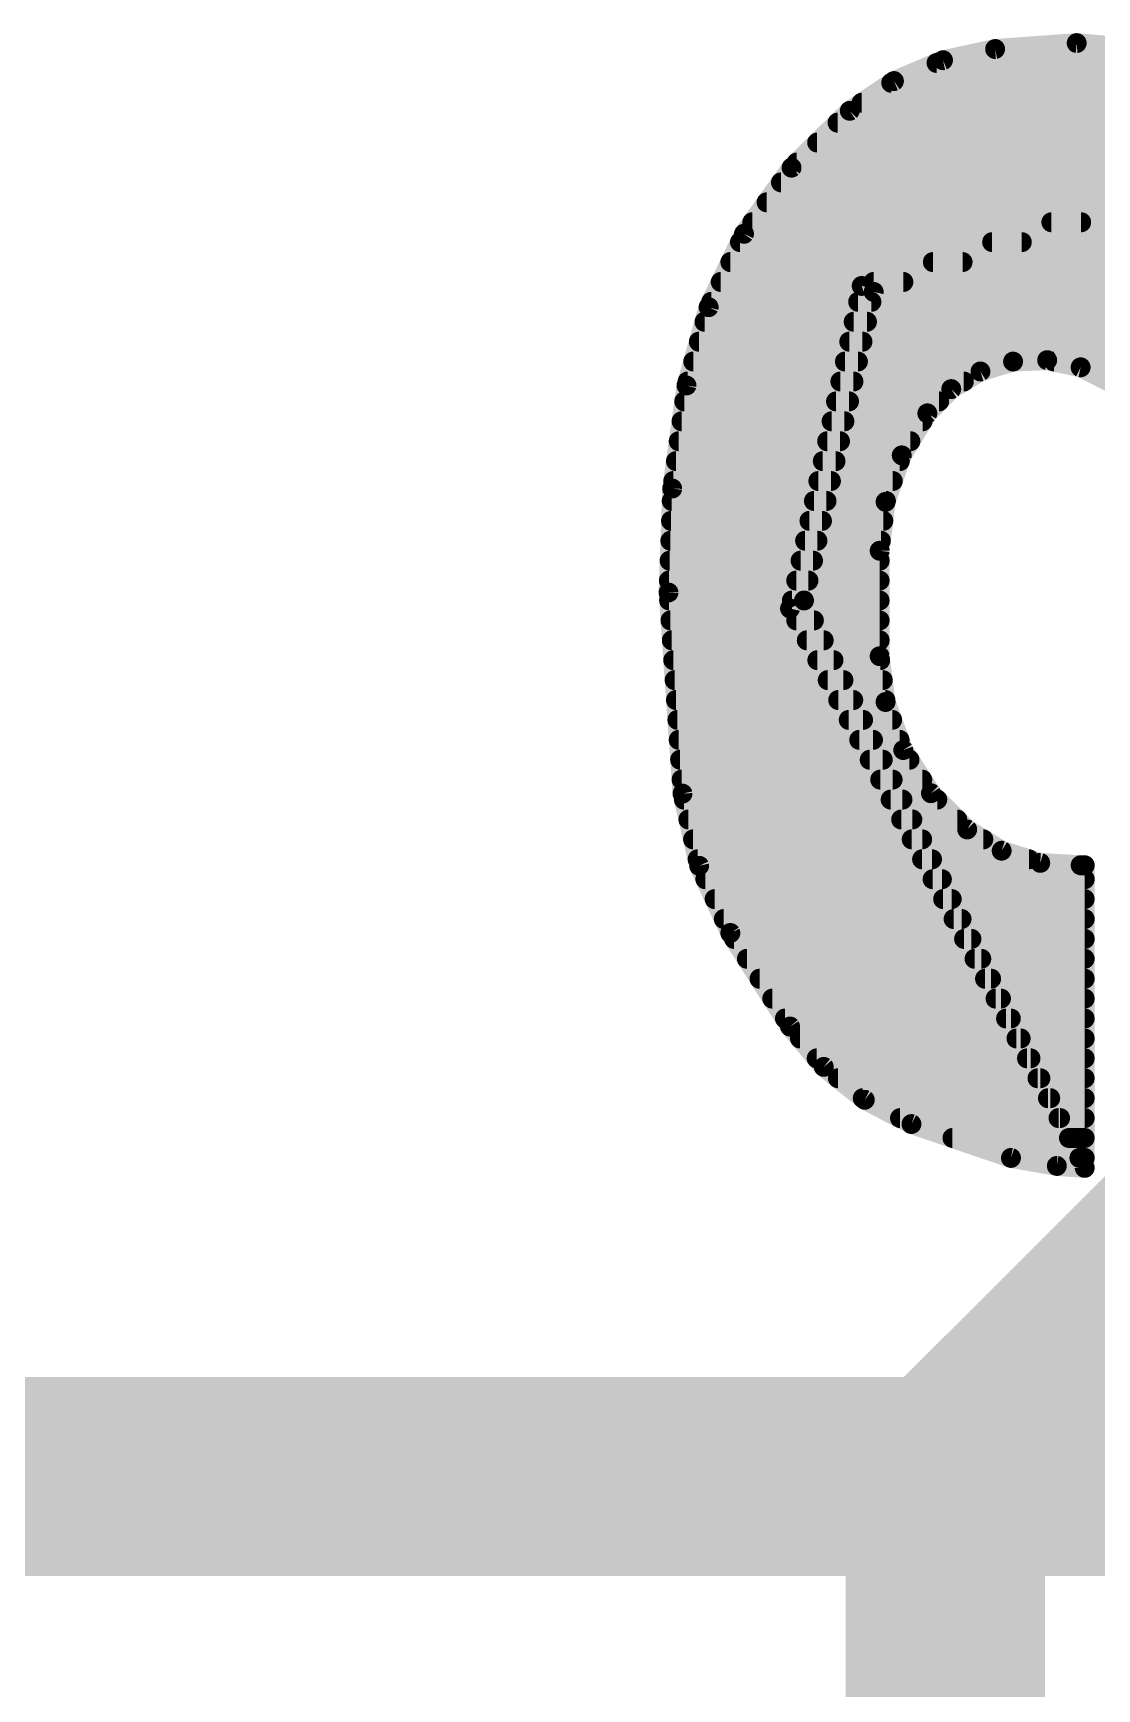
# Model space of a CAD drawing. Extents: x -0.1 to 52.8, y -11.4 to 50.9.
# Drawn here: x 7.726 to 9.083, y 23.859 to 25.971 of the extents above; entities that cross this region are included whole.
import ezdxf

# ---------------------------------------------------------------- set-up
doc = ezdxf.new("R2010")
doc.units = 0
for name, color, linetype in [('1', 12, 'CONTINUOUS'), ('16', 132, 'CONTINUOUS'), ('22', 40, 'CONTINUOUS')]:
    doc.layers.add(name, color=color, linetype=linetype)

msp = doc.modelspace()

# ---------------------------------------------------------------- linework, layer by layer
at = {"layer": '1', "const_width": 0.254}
for points in [[(10.16, 25.4), (8.89, 24.13)], [(8.89, 24.13), (8.89, 22.86)]]:
    msp.add_lwpolyline(points, dxfattribs=at)
at = {"layer": '1', "const_width": 0.127}
for points in [[(8.9535, 24.13, 1), (8.8265, 24.13)], [(8.8451, 24.1749, 1), (8.9349, 24.0851)]]:
    msp.add_lwpolyline(points, format="xyb", dxfattribs=at)
at = {"layer": '16', "const_width": 0.254}
msp.add_lwpolyline([(11.43, 24.13), (5.715, 24.13)], dxfattribs=at)
at = {"layer": '22', "const_width": 0.0254}
for points in [[(8.8871, 25.9369), (8.9535, 25.9512)], [(8.9535, 25.9512), (9.0576, 25.9588)], [(9.0576, 25.9588), (9.1631, 25.9494)], [(8.8245, 25.9103), (8.8871, 25.9369)], [(8.8788, 25.9334), (9.2105, 25.9334)], [(8.7681, 25.8724), (8.8245, 25.9103)], [(8.821, 25.908), (9.2758, 25.908)], [(8.6938, 25.7998), (8.7681, 25.8724)], [(8.7833, 25.8826), (9.3129, 25.8826)], [(8.7525, 25.8572), (9.3396, 25.8572)], [(8.7265, 25.8318), (9.3583, 25.8318)], [(8.7005, 25.8064), (9.377, 25.8064)], [(8.6332, 25.7154), (8.6938, 25.7998)], [(8.6803, 25.781), (9.3943, 25.781)], [(8.7833, 25.6489), (9.1161, 25.7607)], [(8.662, 25.7556), (9.4079, 25.7556)], [(9.1237, 25.7505), (8.7986, 25.6413)], [(8.6438, 25.7302), (9.0633, 25.7302)], [(9.0253, 25.7302), (9.159, 25.7302)], [(8.588, 25.6219), (8.6332, 25.7154)], [(8.628, 25.7048), (8.9876, 25.7048)], [(8.9497, 25.7048), (9.1738, 25.7048)], [(8.6158, 25.6794), (8.912, 25.6794)], [(8.8741, 25.6794), (9.1885, 25.6794)], [(8.6035, 25.654), (8.8364, 25.654)], [(8.6919, 25.2374), (8.7833, 25.6489)], [(8.7986, 25.6413), (8.7097, 25.2476)], [(8.7985, 25.654), (9.2033, 25.654)], [(8.5598, 25.5219), (8.588, 25.6219)], [(8.5913, 25.6286), (8.7957, 25.6286)], [(8.7788, 25.6286), (9.2181, 25.6286)], [(8.5828, 25.6032), (8.79, 25.6032)], [(8.7731, 25.6032), (9.2328, 25.6032)], [(8.5756, 25.5778), (8.7843, 25.5778)], [(8.7675, 25.5778), (9.2476, 25.5778)], [(8.5684, 25.5524), (8.7785, 25.5524)], [(8.7619, 25.5524), (8.9764, 25.5524)], [(8.9764, 25.5524), (8.9348, 25.5398)], [(9.02, 25.5542), (8.9764, 25.5524)], [(9.0626, 25.5451), (9.02, 25.5542)], [(9.0286, 25.5524), (9.2624, 25.5524)], [(8.9348, 25.5398), (8.8976, 25.5173)], [(9.1016, 25.5256), (9.0626, 25.5451)], [(8.5416, 25.3904), (8.5598, 25.5219)], [(8.5612, 25.527), (8.7728, 25.527)], [(8.7562, 25.527), (8.9136, 25.527)], [(8.8976, 25.5173), (8.8671, 25.4864)], [(8.557, 25.5016), (8.7671, 25.5016)], [(8.7506, 25.5016), (8.8821, 25.5016)], [(8.8671, 25.4864), (8.8344, 25.4328)], [(8.5535, 25.4762), (8.7613, 25.4762)], [(8.7449, 25.4762), (8.8609, 25.4762)], [(8.5499, 25.4508), (8.7556, 25.4508)], [(8.7393, 25.4508), (8.8454, 25.4508)], [(8.5464, 25.4254), (8.7499, 25.4254)], [(8.7337, 25.4254), (8.8319, 25.4254)], [(8.8344, 25.4328), (8.8138, 25.3734)], [(8.5369, 25.2578), (8.5416, 25.3904)], [(8.5429, 25.4), (8.7441, 25.4)], [(8.728, 25.4), (8.823, 25.4)], [(8.541, 25.3746), (8.7384, 25.3746)], [(8.7224, 25.3746), (8.8142, 25.3746)], [(8.8138, 25.3734), (8.8062, 25.3111)], [(8.5401, 25.3492), (8.7326, 25.3492)], [(8.7167, 25.3492), (8.8109, 25.3492)], [(8.5392, 25.3238), (8.7269, 25.3238)], [(8.7111, 25.3238), (8.8078, 25.3238)], [(8.5383, 25.2984), (8.7212, 25.2984)], [(8.7054, 25.2984), (8.8062, 25.2984)], [(8.8062, 25.3111), (8.8062, 25.1765)], [(8.5547, 25.0012), (8.5369, 25.2578)], [(8.5374, 25.273), (8.7154, 25.273)], [(8.6998, 25.273), (8.8062, 25.273)], [(8.5376, 25.2476), (8.7097, 25.2476)], [(9.0678, 24.5237), (8.6919, 25.2374)], [(8.6942, 25.2476), (8.8062, 25.2476)], [(8.7097, 25.2476), (9.0678, 24.5237)], [(8.5394, 25.2222), (8.7223, 25.2222)], [(8.6999, 25.2222), (8.8062, 25.2222)], [(8.5411, 25.1968), (8.7348, 25.1968)], [(8.7133, 25.1968), (8.8062, 25.1968)], [(8.5429, 25.1714), (8.7474, 25.1714)], [(8.7267, 25.1714), (8.8069, 25.1714)], [(8.8062, 25.1765), (8.8138, 25.1181)], [(8.5447, 25.146), (8.76, 25.146)], [(8.74, 25.146), (8.8102, 25.146)], [(8.5464, 25.1206), (8.7725, 25.1206)], [(8.7534, 25.1206), (8.8135, 25.1206)], [(8.8138, 25.1181), (8.8364, 25.0568)], [(8.5482, 25.0952), (8.7851, 25.0952)], [(8.7668, 25.0952), (8.8222, 25.0952)], [(8.5499, 25.0698), (8.7977, 25.0698)], [(8.7802, 25.0698), (8.8316, 25.0698)], [(8.5517, 25.0444), (8.8102, 25.0444)], [(8.7936, 25.0444), (8.8443, 25.0444)], [(8.8364, 25.0568), (8.8716, 25.0017)], [(8.5535, 25.019), (8.8228, 25.019)], [(8.5759, 24.9091), (8.5547, 25.0012)], [(8.8069, 25.019), (8.8606, 25.019)], [(8.8716, 25.0017), (8.9179, 24.9555)], [(8.5565, 24.9936), (8.8353, 24.9936)], [(8.8203, 24.9936), (8.8797, 24.9936)], [(8.5623, 24.9682), (8.8479, 24.9682)], [(8.8337, 24.9682), (8.9052, 24.9682)], [(8.5682, 24.9428), (8.8605, 24.9428)], [(8.8471, 24.9428), (8.9385, 24.9428)], [(8.9179, 24.9555), (8.9619, 24.9284)], [(8.574, 24.9174), (8.873, 24.9174)], [(8.8604, 24.9174), (8.9966, 24.9174)], [(8.9619, 24.9284), (9.0111, 24.9128)], [(8.6157, 24.8234), (8.5759, 24.9091)], [(9.0111, 24.9128), (9.0627, 24.9098)], [(9.0627, 24.9098), (9.0678, 24.9098)], [(9.0678, 24.9098), (9.0678, 24.5237)], [(8.5839, 24.892), (8.8856, 24.892)], [(8.8738, 24.892), (9.0678, 24.892)], [(8.5957, 24.8666), (8.8982, 24.8666)], [(8.8872, 24.8666), (9.0678, 24.8666)], [(8.6074, 24.8412), (8.9107, 24.8412)], [(8.9006, 24.8412), (9.0678, 24.8412)], [(8.6919, 24.704), (8.6157, 24.8234)], [(8.6206, 24.8158), (8.9233, 24.8158)], [(8.914, 24.8158), (9.0678, 24.8158)], [(8.6368, 24.7904), (8.9359, 24.7904)], [(8.9273, 24.7904), (9.0678, 24.7904)], [(8.653, 24.765), (8.9484, 24.765)], [(8.9407, 24.765), (9.0678, 24.765)], [(8.6692, 24.7396), (8.961, 24.7396)], [(8.9541, 24.7396), (9.0678, 24.7396)], [(8.6854, 24.7142), (8.9736, 24.7142)], [(8.7349, 24.6525), (8.6919, 24.704)], [(8.9675, 24.7142), (9.0678, 24.7142)], [(8.7046, 24.6888), (8.9861, 24.6888)], [(8.9808, 24.6888), (9.0678, 24.6888)], [(8.7259, 24.6634), (8.9987, 24.6634)], [(8.9942, 24.6634), (9.0678, 24.6634)], [(8.7873, 24.6105), (8.7349, 24.6525)], [(8.753, 24.638), (9.0113, 24.638)], [(9.0076, 24.638), (9.0678, 24.638)], [(8.7847, 24.6126), (9.0238, 24.6126)], [(8.8468, 24.5796), (8.7873, 24.6105)], [(9.021, 24.6126), (9.0678, 24.6126)], [(8.8322, 24.5872), (9.0364, 24.5872)], [(8.9738, 24.5364), (8.8468, 24.5796)], [(9.0344, 24.5872), (9.0678, 24.5872)], [(8.8991, 24.5618), (9.0489, 24.5618)], [(9.0477, 24.5618), (9.0678, 24.5618)], [(9.0322, 24.5262), (8.9738, 24.5364)], [(8.9738, 24.5364), (9.0615, 24.5364)], [(9.0611, 24.5364), (9.0678, 24.5364)], [(9.0678, 24.5237), (9.0322, 24.5262)]]:
    msp.add_lwpolyline(points, dxfattribs=at)
at = {"layer": '22', "const_width": 0.0127}
for points in [[(8.953, 25.9575, 1), (8.954, 25.9449)], [(8.9548, 25.945, 1), (8.9522, 25.9574)], [(9.0582, 25.9651, 1), (9.057, 25.9525)], [(9.0581, 25.9525, 1), (9.0571, 25.9651)], [(8.8788, 25.9398, 1), (8.8788, 25.9271)], [(8.8857, 25.9431, 1), (8.8884, 25.9307)], [(8.8895, 25.9311, 1), (8.8846, 25.9428)], [(8.822, 25.9162, 1), (8.827, 25.9045)], [(8.828, 25.9051, 1), (8.821, 25.9156)], [(8.821, 25.9144, 1), (8.821, 25.9017)], [(8.7646, 25.8777, 1), (8.7716, 25.8671)], [(8.7725, 25.8679, 1), (8.7637, 25.8769)], [(8.7833, 25.889, 1), (8.7833, 25.8762)], [(8.7525, 25.8636, 1), (8.7525, 25.8509)], [(8.7265, 25.8382, 1), (8.7265, 25.8255)], [(8.7005, 25.8128, 1), (8.7005, 25.8)], [(8.6894, 25.8043, 1), (8.6982, 25.7953)], [(8.699, 25.7961, 1), (8.6886, 25.8035)], [(8.6803, 25.7874, 1), (8.6803, 25.7747)], [(8.662, 25.762, 1), (8.662, 25.7492)], [(8.6438, 25.7366, 1), (8.6438, 25.7238)], [(9.0253, 25.7366, 1), (9.0253, 25.7238)], [(9.0633, 25.7238, 1), (9.0633, 25.7366)], [(8.628, 25.7112, 1), (8.628, 25.6985)], [(8.628, 25.7191, 1), (8.6383, 25.7117)], [(8.6389, 25.7127, 1), (8.6274, 25.7182)], [(8.9497, 25.7112, 1), (8.9497, 25.6985)], [(8.9876, 25.6985, 1), (8.9876, 25.7112)], [(8.6158, 25.6858, 1), (8.6158, 25.673)], [(8.8741, 25.6858, 1), (8.8741, 25.673)], [(8.912, 25.673, 1), (8.912, 25.6858)], [(8.6035, 25.6604, 1), (8.6035, 25.6476)], [(8.7813, 25.6549, 1), (8.7853, 25.6429)], [(8.7895, 25.6475, 1), (8.7771, 25.6503)], [(8.7985, 25.6604, 1), (8.7985, 25.6476)], [(8.7966, 25.6473, 1), (8.8006, 25.6353)], [(8.8048, 25.6399, 1), (8.7924, 25.6427)], [(8.8364, 25.6476, 1), (8.8364, 25.6604)], [(8.5823, 25.6246, 1), (8.5938, 25.6191)], [(8.5942, 25.6201, 1), (8.5819, 25.6236)], [(8.5913, 25.635, 1), (8.5913, 25.6223)], [(8.7788, 25.635, 1), (8.7788, 25.6223)], [(8.7957, 25.6223, 1), (8.7957, 25.635)], [(8.5828, 25.6096, 1), (8.5828, 25.5968)], [(8.7731, 25.6096, 1), (8.7731, 25.5968)], [(8.79, 25.5968, 1), (8.79, 25.6096)], [(8.5756, 25.5842, 1), (8.5756, 25.5714)], [(8.7675, 25.5842, 1), (8.7675, 25.5714)], [(8.7843, 25.5714, 1), (8.7843, 25.5842)], [(8.5684, 25.5588, 1), (8.5684, 25.5461)], [(8.7619, 25.5588, 1), (8.7619, 25.5461)], [(8.7785, 25.5461, 1), (8.7785, 25.5588)], [(8.9761, 25.5587, 1), (8.9767, 25.5461)], [(8.9782, 25.5463, 1), (8.9746, 25.5585)], [(8.9764, 25.5461, 1), (8.9764, 25.5588)], [(9.0213, 25.5605, 1), (9.0187, 25.548)], [(9.0202, 25.5479, 1), (9.0197, 25.5606)], [(9.0286, 25.5588, 1), (9.0286, 25.5461)], [(8.933, 25.5459, 1), (8.9367, 25.5337)], [(8.9381, 25.5344, 1), (8.9315, 25.5452)], [(9.0655, 25.5508, 1), (9.0598, 25.5394)], [(9.0613, 25.5389, 1), (9.064, 25.5513)], [(8.5661, 25.521, 1), (8.5535, 25.5228)], [(8.5537, 25.5236, 1), (8.5659, 25.5202)], [(8.5612, 25.5334, 1), (8.5612, 25.5206)], [(8.7562, 25.5334, 1), (8.7562, 25.5206)], [(8.7728, 25.5206, 1), (8.7728, 25.5334)], [(8.8943, 25.5228, 1), (8.9009, 25.5119)], [(8.9021, 25.5129, 1), (8.8931, 25.5218)], [(8.9136, 25.5206, 1), (8.9136, 25.5334)], [(8.557, 25.508, 1), (8.557, 25.4952)], [(8.7506, 25.508, 1), (8.7506, 25.4952)], [(8.7671, 25.4952, 1), (8.7671, 25.508)], [(8.8725, 25.4831, 1), (8.8617, 25.4897)], [(8.8821, 25.4952, 1), (8.8821, 25.508)], [(8.5535, 25.4826, 1), (8.5535, 25.4699)], [(8.7449, 25.4826, 1), (8.7449, 25.4699)], [(8.7613, 25.4699, 1), (8.7613, 25.4826)], [(8.8626, 25.4909, 1), (8.8716, 25.4819)], [(8.8609, 25.4699, 1), (8.8609, 25.4826)], [(8.5499, 25.4572, 1), (8.5499, 25.4444)], [(8.7393, 25.4572, 1), (8.7393, 25.4444)], [(8.7556, 25.4444, 1), (8.7556, 25.4572)], [(8.8454, 25.4444, 1), (8.8454, 25.4572)], [(8.5464, 25.4318, 1), (8.5464, 25.419)], [(8.7337, 25.4318, 1), (8.7337, 25.419)], [(8.7499, 25.419, 1), (8.7499, 25.4318)], [(8.829, 25.4361, 1), (8.8399, 25.4295)], [(8.8404, 25.4307, 1), (8.8284, 25.4348)], [(8.8319, 25.419, 1), (8.8319, 25.4318)], [(8.5479, 25.3902, 1), (8.5352, 25.3907)], [(8.5353, 25.3913, 1), (8.5479, 25.3896)], [(8.5429, 25.4064, 1), (8.5429, 25.3937)], [(8.728, 25.4064, 1), (8.728, 25.3937)], [(8.7441, 25.3937, 1), (8.7441, 25.4064)], [(8.823, 25.3937, 1), (8.823, 25.4064)], [(8.541, 25.381, 1), (8.541, 25.3682)], [(8.7224, 25.381, 1), (8.7224, 25.3682)], [(8.7384, 25.3682, 1), (8.7384, 25.381)], [(8.8201, 25.3727, 1), (8.8075, 25.3742)], [(8.8078, 25.3755, 1), (8.8198, 25.3714)], [(8.8142, 25.3682, 1), (8.8142, 25.381)], [(8.5401, 25.3556, 1), (8.5401, 25.3428)], [(8.7167, 25.3556, 1), (8.7167, 25.3428)], [(8.7326, 25.3428, 1), (8.7326, 25.3556)], [(8.8109, 25.3428, 1), (8.8109, 25.3556)], [(8.5392, 25.3302, 1), (8.5392, 25.3175)], [(8.7111, 25.3302, 1), (8.7111, 25.3175)], [(8.7269, 25.3175, 1), (8.7269, 25.3302)], [(8.8078, 25.3175, 1), (8.8078, 25.3302)], [(8.5383, 25.3048, 1), (8.5383, 25.292)], [(8.7054, 25.3048, 1), (8.7054, 25.292)], [(8.7212, 25.292, 1), (8.7212, 25.3048)], [(8.7999, 25.3119, 1), (8.8125, 25.3103)], [(8.8125, 25.3111, 1), (8.7999, 25.3111)], [(8.8062, 25.292, 1), (8.8062, 25.3048)], [(8.5432, 25.2582, 1), (8.5306, 25.2574)], [(8.5374, 25.2794, 1), (8.5374, 25.2666)], [(8.6998, 25.2794, 1), (8.6998, 25.2666)], [(8.7154, 25.2666, 1), (8.7154, 25.2794)], [(8.8062, 25.2666, 1), (8.8062, 25.2794)], [(8.5306, 25.258, 1), (8.5432, 25.2576)], [(8.5376, 25.254, 1), (8.5376, 25.2413)], [(8.6975, 25.2404, 1), (8.6863, 25.2344)], [(8.6857, 25.2388, 1), (8.6981, 25.236)], [(8.6942, 25.254, 1), (8.6942, 25.2413)], [(8.7154, 25.2504, 1), (8.704, 25.2448)], [(8.7035, 25.249, 1), (8.7159, 25.2462)], [(8.7097, 25.2413, 1), (8.7097, 25.254)], [(8.8062, 25.2413, 1), (8.8062, 25.254)], [(8.5394, 25.2286, 1), (8.5394, 25.2158)], [(8.6999, 25.2286, 1), (8.6999, 25.2158)], [(8.7223, 25.2158, 1), (8.7223, 25.2286)], [(8.8062, 25.2158, 1), (8.8062, 25.2286)], [(8.5411, 25.2032, 1), (8.5411, 25.1904)], [(8.7133, 25.2032, 1), (8.7133, 25.1904)], [(8.7348, 25.1904, 1), (8.7348, 25.2032)], [(8.8062, 25.1904, 1), (8.8062, 25.2032)], [(8.5429, 25.1778, 1), (8.5429, 25.1651)], [(8.7267, 25.1778, 1), (8.7267, 25.1651)], [(8.7474, 25.1651, 1), (8.7474, 25.1778)], [(8.8125, 25.1773, 1), (8.7999, 25.1757)], [(8.7999, 25.1765, 1), (8.8125, 25.1765)], [(8.8069, 25.1651, 1), (8.8069, 25.1778)], [(8.5447, 25.1524, 1), (8.5447, 25.1396)], [(8.74, 25.1524, 1), (8.74, 25.1396)], [(8.76, 25.1396, 1), (8.76, 25.1524)], [(8.8102, 25.1396, 1), (8.8102, 25.1524)], [(8.5464, 25.127, 1), (8.5464, 25.1142)], [(8.7534, 25.127, 1), (8.7534, 25.1142)], [(8.7725, 25.1142, 1), (8.7725, 25.127)], [(8.8198, 25.1203, 1), (8.8078, 25.1159)], [(8.8075, 25.1173, 1), (8.8201, 25.1189)], [(8.8135, 25.1142, 1), (8.8135, 25.127)], [(8.5482, 25.1016, 1), (8.5482, 25.0889)], [(8.7668, 25.1016, 1), (8.7668, 25.0889)], [(8.7851, 25.0889, 1), (8.7851, 25.1016)], [(8.8222, 25.0889, 1), (8.8222, 25.1016)], [(8.5499, 25.0762, 1), (8.5499, 25.0634)], [(8.7802, 25.0762, 1), (8.7802, 25.0634)], [(8.7977, 25.0634, 1), (8.7977, 25.0762)], [(8.8316, 25.0634, 1), (8.8316, 25.0762)], [(8.5517, 25.0508, 1), (8.5517, 25.038)], [(8.7936, 25.0508, 1), (8.7936, 25.038)], [(8.8102, 25.038, 1), (8.8102, 25.0508)], [(8.8417, 25.0602, 1), (8.831, 25.0533)], [(8.8304, 25.0546, 1), (8.8423, 25.0589)], [(8.8443, 25.038, 1), (8.8443, 25.0508)], [(8.5535, 25.0254, 1), (8.5535, 25.0127)], [(8.5609, 25.0026, 1), (8.5485, 24.9998)], [(8.8069, 25.0254, 1), (8.8069, 25.0127)], [(8.8228, 25.0127, 1), (8.8228, 25.0254)], [(8.8606, 25.0127, 1), (8.8606, 25.0254)], [(8.8761, 25.0062, 1), (8.8672, 24.9972)], [(8.5484, 25.0008, 1), (8.561, 25.0016)], [(8.5565, 25, 1), (8.5565, 24.9872)], [(8.8203, 25, 1), (8.8203, 24.9872)], [(8.8353, 24.9872, 1), (8.8353, 25)], [(8.8663, 24.9983, 1), (8.877, 25.0051)], [(8.8797, 24.9872, 1), (8.8797, 25)], [(8.5623, 24.9746, 1), (8.5623, 24.9618)], [(8.8337, 24.9746, 1), (8.8337, 24.9618)], [(8.8479, 24.9618, 1), (8.8479, 24.9746)], [(8.9052, 24.9618, 1), (8.9052, 24.9746)], [(8.5682, 24.9492, 1), (8.5682, 24.9365)], [(8.8471, 24.9492, 1), (8.8471, 24.9365)], [(8.8605, 24.9365, 1), (8.8605, 24.9492)], [(8.9212, 24.9609, 1), (8.9146, 24.9501)], [(8.9134, 24.951, 1), (8.9224, 24.96)], [(8.9385, 24.9365, 1), (8.9385, 24.9492)], [(8.574, 24.9238, 1), (8.574, 24.911)], [(8.8604, 24.9238, 1), (8.8604, 24.911)], [(8.873, 24.911, 1), (8.873, 24.9238)], [(8.9638, 24.9344, 1), (8.96, 24.9223)], [(8.9585, 24.923, 1), (8.9652, 24.9338)], [(8.9966, 24.911, 1), (8.9966, 24.9238)], [(8.5817, 24.9118, 1), (8.5702, 24.9064)], [(8.5697, 24.9077, 1), (8.5821, 24.9105)], [(9.0115, 24.9192, 1), (9.0108, 24.9065)], [(9.0092, 24.9068, 1), (9.013, 24.9189)], [(9.0627, 24.9162, 1), (9.0627, 24.9034)], [(9.0741, 24.9098, 1), (9.0615, 24.9098)], [(9.0623, 24.9035, 1), (9.0631, 24.9161)], [(9.0678, 24.9034, 1), (9.0678, 24.9162)], [(8.5839, 24.8984, 1), (8.5839, 24.8856)], [(8.8738, 24.8984, 1), (8.8738, 24.8856)], [(8.8856, 24.8856, 1), (8.8856, 24.8984)], [(9.0678, 24.8856, 1), (9.0678, 24.8984)], [(8.5957, 24.873, 1), (8.5957, 24.8603)], [(8.8872, 24.873, 1), (8.8872, 24.8603)], [(8.8982, 24.8603, 1), (8.8982, 24.873)], [(9.0678, 24.8603, 1), (9.0678, 24.873)], [(8.6074, 24.8476, 1), (8.6074, 24.8348)], [(8.9006, 24.8476, 1), (8.9006, 24.8348)], [(8.9107, 24.8348, 1), (8.9107, 24.8476)], [(9.0678, 24.8348, 1), (9.0678, 24.8476)], [(8.6211, 24.8268, 1), (8.6103, 24.82)], [(8.6099, 24.8207, 1), (8.6215, 24.8261)], [(8.6206, 24.8222, 1), (8.6206, 24.8094)], [(8.914, 24.8222, 1), (8.914, 24.8094)], [(8.9233, 24.8094, 1), (8.9233, 24.8222)], [(9.0678, 24.8094, 1), (9.0678, 24.8222)], [(8.6368, 24.7968, 1), (8.6368, 24.7841)], [(8.9273, 24.7968, 1), (8.9273, 24.7841)], [(8.9359, 24.7841, 1), (8.9359, 24.7968)], [(9.0678, 24.7841, 1), (9.0678, 24.7968)], [(8.653, 24.7714, 1), (8.653, 24.7586)], [(8.9407, 24.7714, 1), (8.9407, 24.7586)], [(8.9484, 24.7586, 1), (8.9484, 24.7714)], [(9.0678, 24.7586, 1), (9.0678, 24.7714)], [(8.6692, 24.746, 1), (8.6692, 24.7333)], [(8.9541, 24.746, 1), (8.9541, 24.7333)], [(8.961, 24.7333, 1), (8.961, 24.746)], [(9.0678, 24.7333, 1), (9.0678, 24.746)], [(8.6854, 24.7206, 1), (8.6854, 24.7079)], [(8.6968, 24.7081, 1), (8.687, 24.6999)], [(8.9675, 24.7206, 1), (8.9675, 24.7079)], [(8.9736, 24.7079, 1), (8.9736, 24.7206)], [(9.0678, 24.7079, 1), (9.0678, 24.7206)], [(8.6865, 24.7006, 1), (8.6973, 24.7074)], [(8.7046, 24.6952, 1), (8.7046, 24.6824)], [(8.9808, 24.6952, 1), (8.9808, 24.6824)], [(8.9861, 24.6824, 1), (8.9861, 24.6952)], [(9.0678, 24.6824, 1), (9.0678, 24.6952)], [(8.7259, 24.6698, 1), (8.7259, 24.6571)], [(8.9942, 24.6698, 1), (8.9942, 24.6571)], [(8.9987, 24.6571, 1), (8.9987, 24.6698)], [(9.0678, 24.6571, 1), (9.0678, 24.6698)], [(8.7389, 24.6575, 1), (8.731, 24.6476)], [(8.7301, 24.6485, 1), (8.7398, 24.6566)], [(8.753, 24.6444, 1), (8.753, 24.6317)], [(9.0076, 24.6444, 1), (9.0076, 24.6317)], [(9.0113, 24.6317, 1), (9.0113, 24.6444)], [(9.0678, 24.6317, 1), (9.0678, 24.6444)], [(8.7847, 24.619, 1), (8.7847, 24.6062)], [(8.7902, 24.6162, 1), (8.7843, 24.6049)], [(8.7833, 24.6056, 1), (8.7912, 24.6155)], [(9.021, 24.619, 1), (9.021, 24.6062)], [(9.0238, 24.6062, 1), (9.0238, 24.619)], [(9.0678, 24.6062, 1), (9.0678, 24.619)], [(8.8322, 24.5936, 1), (8.8322, 24.5809)], [(8.8488, 24.5856, 1), (8.8448, 24.5736)], [(8.8439, 24.574, 1), (8.8497, 24.5852)], [(9.0344, 24.5936, 1), (9.0344, 24.5809)], [(9.0364, 24.5809, 1), (9.0364, 24.5936)], [(9.0678, 24.5809, 1), (9.0678, 24.5936)], [(8.8991, 24.5682, 1), (8.8991, 24.5555)], [(9.0477, 24.5682, 1), (9.0477, 24.5555)], [(9.0489, 24.5555, 1), (9.0489, 24.5682)], [(9.0678, 24.5555, 1), (9.0678, 24.5682)], [(8.9738, 24.5428, 1), (8.9738, 24.53)], [(8.9749, 24.5427, 1), (8.9727, 24.5301)], [(8.9718, 24.5304, 1), (8.9758, 24.5424)], [(9.0611, 24.5428, 1), (9.0611, 24.53)], [(9.0615, 24.53, 1), (9.0615, 24.5428)], [(9.0678, 24.53, 1), (9.0678, 24.5428)], [(9.0326, 24.5325, 1), (9.0318, 24.5199)], [(9.0311, 24.5199, 1), (9.0333, 24.5325)], [(9.0615, 24.5237, 1), (9.0741, 24.5237)], [(9.0621, 24.5209, 1), (9.0735, 24.5265)], [(9.0622, 24.5207, 1), (9.0734, 24.5267)], [(9.0674, 24.5174, 1), (9.0682, 24.53)]]:
    msp.add_lwpolyline(points, format="xyb", dxfattribs=at)

doc.saveas('drawing.dxf')
